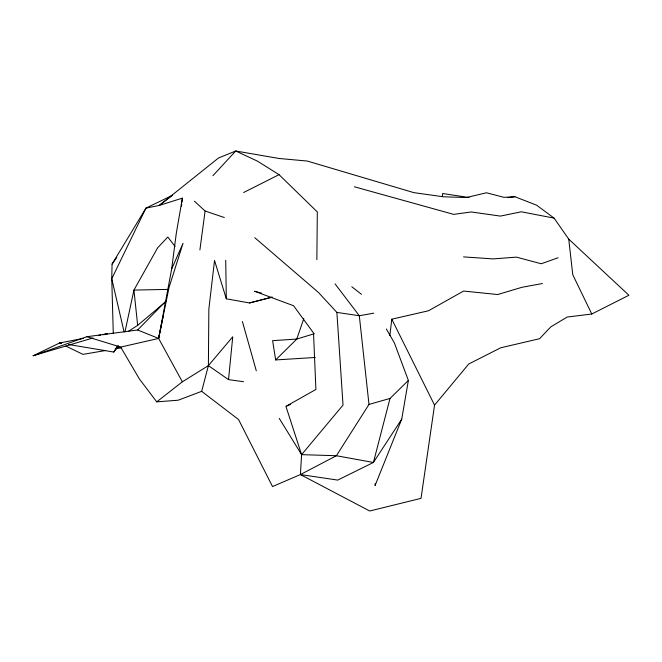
<?xml version="1.0" encoding="UTF-8"?>
<svg xmlns="http://www.w3.org/2000/svg" width="662" height="662" viewBox="0 0 662 662"><rect width="100%" height="100%" fill="white"/><g stroke="black" fill="none" stroke-linecap="round" stroke-linejoin="round"><path stroke-width="0.99" d="M83.611 338.307L59.563 343.007L33.1 355.759L86.921 336.71L120.674 347.087L139.459 379.053L156.737 401.859L178.186 400.212L201.67 391.333L208.389 365.623L208.853 309.113L214.529 260.472L226.313 298.819L249.524 302.956L271.494 297.354M316.866 259.62L317.305 211.939L279.041 174.652L257.336 161.081L235.73 150.994L218.51 157.978L159.186 205.46L145.963 208.125L112.068 264.088L111.754 278.743L113.276 333.474M201.67 391.333L238.577 419.551L272.529 486.553L300.407 474.563L301.591 454.645L285.926 406.352L315.906 389.471L313.515 332.961L293.589 305.745L254.589 291.247L261.49 293.125M375.18 483.574L375.04 485.618L401.743 419.112L408.371 380.451L394.378 342.933L386.368 329.006M243.508 381.734L228.514 379.616L232.751 336.776L208.389 365.623L182.364 381.8L156.737 401.859M181.504 206.188L181.719 204.177M181.942 202.167L182.373 198.145L159.186 205.46L172.658 195.174L145.963 208.125L111.754 278.743L124.075 331.869M442.282 196.573L442.638 193.511L469.085 197.541M389.844 335.51L391.796 319.192L428.537 310.759L463.566 291.057L497.716 294.532L521.888 287.316L542.443 283.51M182.364 381.8L158.623 338.439L171.665 268.962L176.307 233.264L182.373 198.145M199.899 249.922L205.088 211.004L194.446 201.215M212.899 175.72L235.73 150.994L279.083 158.483L307.284 161.048L413.866 192.642L443.441 196.796L466.42 197.533L486.446 192.766L503.989 197.35L514.904 196.722L536.601 205.179L554.086 218.121L568.741 239.139L628.9 295.252L591.778 314.011L567.168 317.048L550.809 326.879L539.563 338.712L500.712 347.79L468.737 364.001L434.545 405.127L421.024 498.354L369.71 511.006L300.407 474.563L336.395 455.737L368.991 404.424L359.309 315.733L335.08 283.89M163.142 316.502L158.623 338.439L120.674 347.087M124.961 331.877L133.939 290.072L157.639 247.82L167.8 237.029L175.066 246.446M408.371 380.451L390.009 398.45L373.418 462.473L337.728 480.091L300.407 474.563M303.8 318.546L296.791 339.06L275.665 359.938L272.603 340.665L296.791 339.06L314.425 333.681M171.665 268.962L183.035 243.268L169.058 287.382L158.623 338.439L137.663 329.99L86.921 336.71M68.6 344.513L113.79 352.06L117.373 345.994M401.743 419.112L373.418 462.473L336.395 455.737L301.591 454.645L279.265 418.392M112.068 264.088L116.793 257.402M113.79 352.06L118.647 345.754M301.591 454.645L343.032 405.078L336.884 312.414L318.455 292.455L254.771 237.691M137.663 329.99L165.707 301.284M128.635 331.207L137.655 325.356L166.212 301.334M243.641 192.51L279.041 174.652M286.869 405.955L290.635 404.383M558.099 257.75L541.251 263.749L516.41 257.137L493.149 258.9L463.549 256.897M33.1 355.759L92.945 337.984M103.735 334.782L107.658 333.615L102.651 334.591M368.991 404.424L390.009 398.45M249.524 302.956L272.223 297.048M98.638 335.377L100.641 334.98M373.765 313.167L359.309 315.733L336.884 312.414M105.217 350.57L82.957 354.377L65.861 346.069M115.337 348.841L121.411 347.807M507.779 197.624L514.904 196.722M275.665 359.938L315.236 357.472M61.624 342.891L59.563 343.007L61.624 343.156M168.355 289.41L133.939 290.072L137.655 325.356M117.265 347.252L121.394 347.558M554.086 218.121L521.3 211.799L500.389 216.093L471.212 211.964L453.669 214.38L354.41 186.792M205.088 211.004L224.302 217.525M208.389 365.623L228.514 379.616M351.795 286.754L361.477 294.309M391.796 319.192L434.545 405.127M591.778 314.011L572.762 274.705L568.741 239.139M242.4 321.517L256.293 370.794M225.725 260.265L226.313 298.819"/></g></svg>
